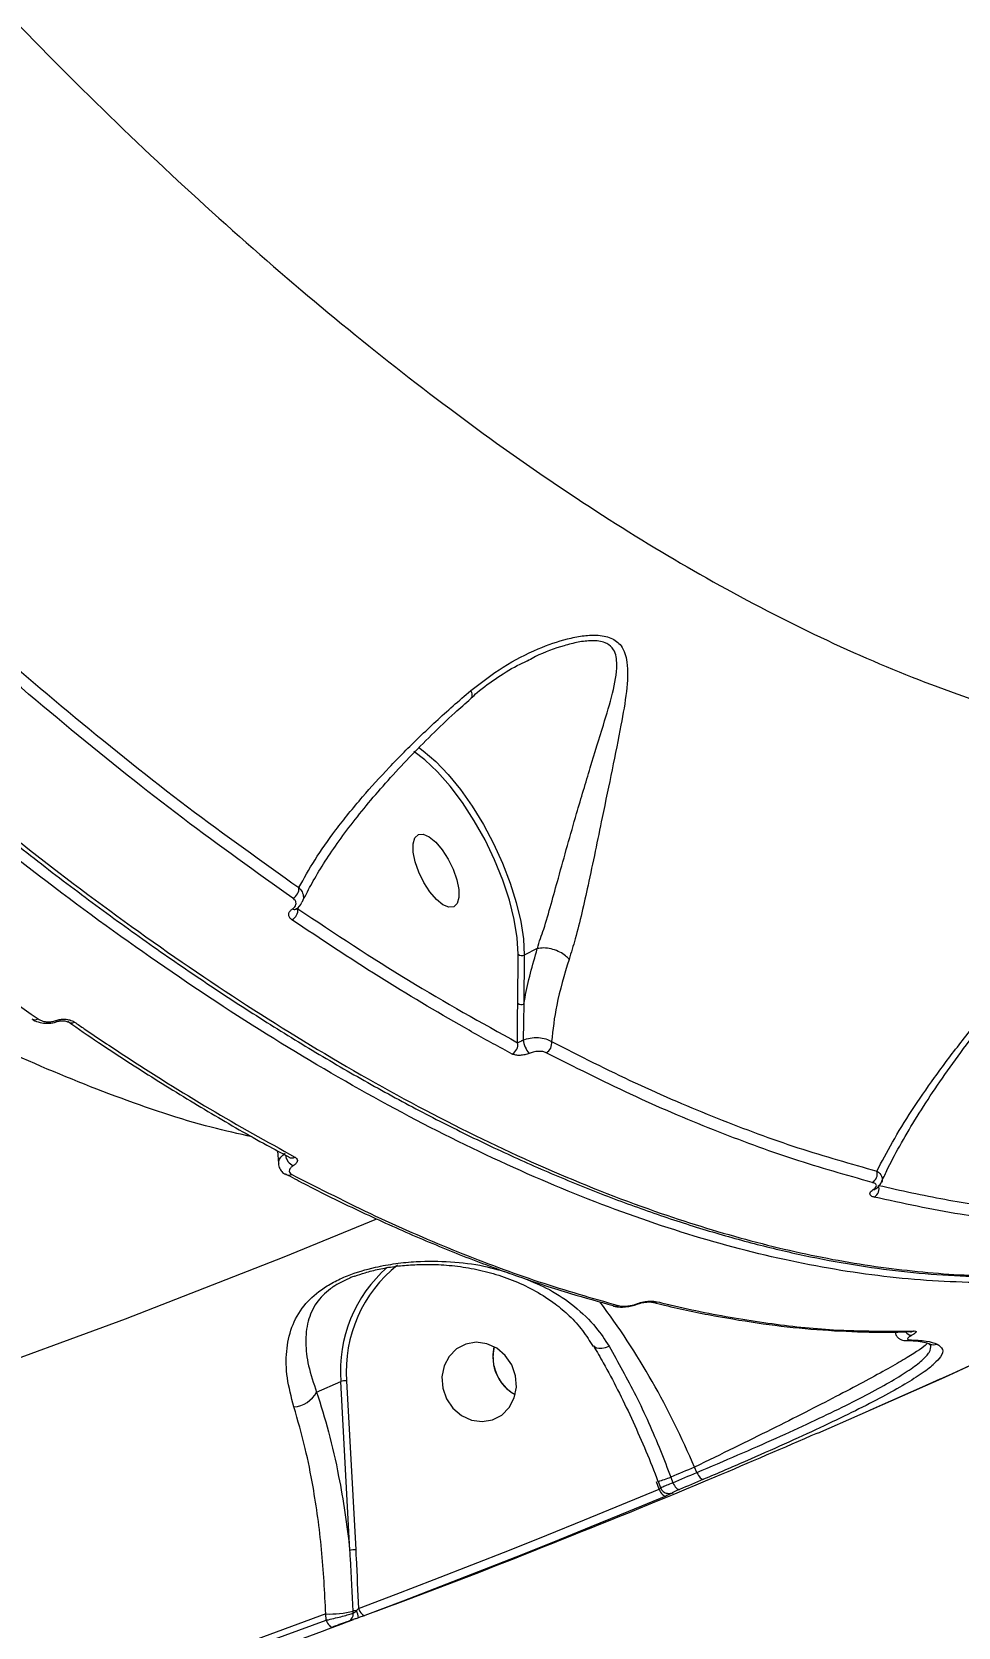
# Model space of a CAD drawing. Header units: millimetres. Extents: x -7245 to 6306, y -6696 to 5973.
# Drawn here: x 2195.8 to 2299.5, y -2868.9 to -2690.3 of the extents above; entities that cross this region are included whole.
import ezdxf

# ---------------------------------------------------------------- set-up
doc = ezdxf.new("R2010")
doc.units = ezdxf.units.MM
for name, color, linetype in [('DIKOM_ОБЪЕКТ', 7, 'Continuous'), ('DIKOM_РАЗМЕР_ЗОНА', 7, 'Continuous'), ('DIKOM_РАЗМЕР_ОБЪЕКТА', 7, 'Continuous')]:
    doc.layers.add(name, color=color, linetype=linetype)
doc.styles.add('style1', font='arial.ttf', dxfattribs={"width": 0.8})
doc.dimstyles.new('1-50', dxfattribs={"dimtxt": 300, "dimasz": 200, "dimexe": 100, "dimexo": 0, "dimgap": 100, "dimtad": 1, "dimtxsty": 'style1', "dimcen": 200, "dimclrd": 7, "dimclre": 7, "dimclrt": 7, "dimadec": 1, "dimazin": 2, "dimtfac": 1, "dimtmove": 0, "dimatfit": 2, "dimfxl": 0, "dimlwd": 25, "dimlwe": 18, "dimarcsym": 0})

# ---------------------------------------------------------------- blocks, each defined once
blk = doc.blocks.new('*D10')
at = {"layer": 'Defpoints', "color": 0, "transparency": 16777216}
for p in [(-4365.71, 2792.53), (4306.16, 475.6), (4306.16, -5965.27)]:
    blk.add_point(p, dxfattribs=at)
at = {"layer": 'DIKOM_РАЗМЕР_ОБЪЕКТА', "color": 7, "lineweight": 18, "transparency": 16777216}
for p, q in [((-4365.71, 2792.53), (-4365.71, -6065.27)), ((4306.16, 475.6), (4306.16, -6065.27))]:
    blk.add_line(p, q, dxfattribs=at)
at = {"layer": 'DIKOM_РАЗМЕР_ОБЪЕКТА', "color": 7, "lineweight": 25, "transparency": 16777216}
blk.add_line((-4165.71, -5965.27), (4106.16, -5965.27), dxfattribs=at)
at = {"layer": 'DIKOM_РАЗМЕР_ОБЪЕКТА', "color": 7, "transparency": 16777216}
for points in [[(-4165.71, -5931.93), (-4165.71, -5998.6), (-4365.71, -5965.27)], [(4106.16, -5931.93), (4106.16, -5998.6), (4306.16, -5965.27)]]:
    blk.add_solid(points, dxfattribs=at)
at = {"layer": 'DIKOM_РАЗМЕР_ОБЪЕКТА', "color": 7, "transparency": 16777216, "insert": (-85.78, -5712.1), "char_height": 300, "attachment_point": 5, "style": 'style1'}
blk.add_mtext('8650', dxfattribs=at)
blk = doc.blocks.new('*D12')
at = {"layer": 'Defpoints', "color": 0, "transparency": 16777216}
for p in [(-5865.71, 123.34), (6306.18, -91.92), (6306.18, -6596.14)]:
    blk.add_point(p, dxfattribs=at)
at = {"layer": 'DIKOM_РАЗМЕР_ЗОНА', "color": 7, "lineweight": 18, "transparency": 16777216}
for p, q in [((-5865.71, 123.34), (-5865.71, -6696.14)), ((6306.18, -91.92), (6306.18, -6696.14))]:
    blk.add_line(p, q, dxfattribs=at)
at = {"layer": 'DIKOM_РАЗМЕР_ЗОНА', "color": 7, "lineweight": 25, "transparency": 16777216}
blk.add_line((-5665.71, -6596.14), (6106.18, -6596.14), dxfattribs=at)
at = {"layer": 'DIKOM_РАЗМЕР_ЗОНА', "color": 7, "transparency": 16777216}
for points in [[(-5665.71, -6562.81), (-5665.71, -6629.48), (-5865.71, -6596.14)], [(6106.18, -6562.81), (6106.18, -6629.48), (6306.18, -6596.14)]]:
    blk.add_solid(points, dxfattribs=at)
at = {"layer": 'DIKOM_РАЗМЕР_ЗОНА', "color": 7, "transparency": 16777216, "insert": (-71.19, -6342.97), "char_height": 300, "attachment_point": 5, "style": 'style1'}
blk.add_mtext('12150', dxfattribs=at)

msp = doc.modelspace()

# ---------------------------------------------------------------- linework, layer by layer
at = {"layer": 'DIKOM_ОБЪЕКТ', "color": 7, "linetype": 'Continuous', "lineweight": 15}
for p, q in [((2251.46, -2760.678), (2251.276, -2760.778)), ((2225.711, -2788.221), (2225.591, -2788.508)), ((2225.38, -2788.529), (2225.357, -2788.542)), ((2250.213, -2799.081), (2250.254, -2793.598)), ((2252.41, -2792.96), (2250.95, -2793.687)), ((2252.41, -2792.96), (2252.414, -2792.959)), ((2250.95, -2793.687), (2250.909, -2799.172)), ((2198.709, -2801.121), (2198.716, -2801.119)), ((2199.864, -2801.177), (2199.843, -2801.162)), ((2223.314, -2815.607), (2223.424, -2817.03)), ((2224.583, -2816.314), (2224.566, -2816.305)), ((2224.235, -2818.251), (2224.188, -2818.224)), ((2263.677, -2832.75), (2263.684, -2832.747)), ((2260.926, -2832.989), (2260.889, -2832.978)), ((2258.753, -2837.456), (2258.767, -2837.477)), ((2293.613, -2836.847), (2293.675, -2836.85)), ((2227.695, -2842.622), (2230.401, -2841.432)), ((2231.421, -2860.364), (2230.401, -2841.432)), ((2231.05, -2841.355), (2232.07, -2860.286)), ((2295.565, -2842.018), (2297.522, -2841.138)), ((2267.362, -2852.146), (2267.593, -2852.764)), ((2270.289, -2851.625), (2269.999, -2851.032)), ((2266.052, -2853.493), (2265.74, -2852.659)), ((2265.944, -2852.614), (2266.21, -2853.326)), ((2265.944, -2852.614), (2265.946, -2852.616)), ((2228.767, -2868.16), (2228.73, -2867.469)), ((2231.798, -2867.378), (2231.786, -2867.151))]:
    msp.add_line(p, q, dxfattribs=at)
at = {"layer": 'DIKOM_ОБЪЕКТ', "color": 7, "linetype": 'Continuous', "lineweight": 15, "flags": 128}
for points in [[(2239.086, -2770.391), (2239.645, -2770.801), (2241.029, -2771.999), (2242.423, -2773.459), (2243.797, -2775.149), (2245.121, -2777.031), (2246.365, -2779.065), (2247.504, -2781.207), (2248.512, -2783.411), (2249.367, -2785.627), (2250.052, -2787.81), (2250.55, -2789.911), (2250.852, -2791.884), (2250.95, -2793.687)], [(2250.254, -2793.598), (2250.147, -2791.747), (2249.821, -2789.714), (2249.283, -2787.55), (2248.548, -2785.305), (2247.631, -2783.035), (2246.556, -2780.794), (2245.348, -2778.637), (2244.038, -2776.614), (2242.655, -2774.776), (2241.234, -2773.167), (2239.809, -2771.825), (2238.594, -2770.902)], [(2243.051, -2788.284), (2242.504, -2788.329), (2241.84, -2788.044), (2241.114, -2787.449), (2240.385, -2786.597), (2239.711, -2785.553), (2239.148, -2784.403), (2238.74, -2783.24), (2238.521, -2782.159), (2238.508, -2781.246), (2238.704, -2780.575), (2239.09, -2780.203), (2239.638, -2780.158), (2240.301, -2780.444), (2241.027, -2781.037), (2241.756, -2781.891), (2242.43, -2782.935), (2242.994, -2784.085), (2243.402, -2785.247), (2243.621, -2786.329), (2243.633, -2787.242), (2243.438, -2787.911), (2243.051, -2788.284)], [(1945.013, -2894.292), (1945.866, -2894.215), (1965, -2892.292), (1984.076, -2890.001), (2003.088, -2887.347), (2022.03, -2884.329), (2040.896, -2880.947), (2059.68, -2877.205), (2078.376, -2873.101), (2096.977, -2868.638), (2115.479, -2863.817), (2133.875, -2858.639), (2152.16, -2853.108), (2170.326, -2847.223), (2188.37, -2840.988), (2206.284, -2834.403), (2224.064, -2827.471), (2234.443, -2823.239)], [(2283.827, -2847.218), (2298.056, -2840.933), (2315.539, -2832.848), (2332.867, -2824.432)], [(2333.608, -2824.106), (2316.28, -2832.522), (2298.797, -2840.607), (2289.693, -2844.659)], [(2241.814, -2842.177), (2242.238, -2843.384), (2242.958, -2844.438), (2243.916, -2845.254), (2245.034, -2845.763), (2246.222, -2845.926), (2247.383, -2845.729), (2248.423, -2845.19), (2249.259, -2844.35), (2249.821, -2843.277), (2250.065, -2842.06), (2249.972, -2840.796), (2249.548, -2839.588), (2248.827, -2838.534), (2247.869, -2837.72), (2246.751, -2837.209), (2245.563, -2837.046), (2244.402, -2837.243), (2243.362, -2837.783), (2242.527, -2838.624), (2241.964, -2839.696), (2241.72, -2840.913), (2241.814, -2842.177)], [(2247.542, -2839.658), (2247.449, -2838.395), (2247.58, -2837.55)], [(2258.767, -2837.477), (2258.842, -2837.557), (2259.041, -2837.659), (2259.313, -2837.702), (2259.648, -2837.686), (2260.031, -2837.61), (2260.449, -2837.477)], [(2269.999, -2851.032), (2269.67, -2851.171), (2269.34, -2851.311), (2269.011, -2851.451), (2268.681, -2851.59), (2268.351, -2851.729), (2268.022, -2851.867), (2267.692, -2852.007), (2267.362, -2852.146)], [(2267.593, -2852.764), (2267.931, -2852.622), (2268.268, -2852.48), (2268.605, -2852.337), (2268.942, -2852.195), (2269.279, -2852.053), (2269.616, -2851.911), (2269.952, -2851.768), (2270.289, -2851.625)], [(2271.036, -2852.389), (2270.699, -2852.531), (2270.362, -2852.674), (2270.024, -2852.817), (2269.687, -2852.959), (2269.35, -2853.101), (2269.013, -2853.243), (2268.675, -2853.386), (2268.338, -2853.528)], [(2270.289, -2851.625), (2270.371, -2851.798), (2270.462, -2851.957), (2270.561, -2852.099), (2270.664, -2852.217), (2270.766, -2852.308), (2270.865, -2852.368), (2270.956, -2852.396), (2271.036, -2852.389)], [(2232.385, -2866.845), (2236.619, -2865.242), (2240.847, -2863.619), (2245.066, -2861.979), (2249.279, -2860.319), (2253.484, -2858.64), (2257.681, -2856.944), (2261.87, -2855.227), (2266.052, -2853.493)], [(2266.796, -2854.257), (2262.611, -2855.993), (2258.418, -2857.71), (2254.218, -2859.409), (2250.01, -2861.089), (2245.794, -2862.75), (2241.57, -2864.392), (2237.34, -2866.016), (2233.101, -2867.62)], [(2266.052, -2853.493), (2266.133, -2853.666), (2266.224, -2853.826), (2266.323, -2853.968), (2266.425, -2854.087), (2266.527, -2854.179), (2266.626, -2854.238), (2266.716, -2854.265), (2266.796, -2854.257)], [(2267.593, -2852.764), (2267.674, -2852.936), (2267.766, -2853.096), (2267.864, -2853.238), (2267.967, -2853.356), (2268.069, -2853.448), (2268.167, -2853.508), (2268.258, -2853.535), (2268.338, -2853.528)], [(2232.385, -2866.845), (2232.46, -2867.02), (2232.546, -2867.182), (2232.641, -2867.327), (2232.739, -2867.448), (2232.837, -2867.54), (2232.933, -2867.601), (2233.022, -2867.628), (2233.101, -2867.62)], [(2228.73, -2867.469), (2216.883, -2871.805), (2204.981, -2875.993), (2193.026, -2880.034), (2181.02, -2883.926), (2168.963, -2887.669), (2156.858, -2891.263), (2144.706, -2894.706), (2132.508, -2897.999)], [(2132.74, -2898.619), (2144.912, -2895.333), (2157.039, -2891.896), (2169.12, -2888.31), (2181.152, -2884.576), (2193.135, -2880.693), (2205.065, -2876.662), (2216.943, -2872.484), (2228.767, -2868.16)], [(2228.767, -2868.16), (2228.842, -2868.334), (2228.927, -2868.497), (2229.02, -2868.641), (2229.118, -2868.761), (2229.216, -2868.853), (2229.311, -2868.915), (2229.4, -2868.943), (2229.479, -2868.936)]]:
    msp.add_lwpolyline(points, dxfattribs=at)
at = {"layer": 'DIKOM_ОБЪЕКТ', "color": 7, "linetype": 'Continuous', "lineweight": 15}
for centre, radius, start, end in [((2224.469, -2786.223), 1.246, 297.46912, 3.9809), ((2224.366, -2788.648), 1.233, 297.31321, 6.53837), ((2225.197, -2788.164), 0.411, 239.6212, 292.9746), ((2250.668, -2793.126), 0.628, 228.66796, 296.66214), ((2250.629, -2798.609), 0.629, 228.65797, 296.51528), ((2196.168, -2800.248), 0.687, 238.28356, 300.01059), ((2198.7, -2800.893), 0.228, 212.09407, 272.37775), ((2200.225, -2800.59), 0.689, 238.36776, 300.08536), ((2249.047, -2803.726), 1.18, 298.16897, 11.2912), ((2253.781, -2802.799), 2.973, 187.50332, 219.59554), ((2252.85, -2803.578), 1.18, 298.35545, 9.52027), ((2225.729, -2815.858), 1.551, 188.08949, 245.48158), ((2224.916, -2815.67), 0.726, 242.64686, 298.47911), ((2224.561, -2817.603), 0.726, 243.2907, 298.33864), ((2289.383, -2818.183), 1.103, 299.3608, 16.0597), ((2290.053, -2819.594), 0.357, 265.29983, 300.04998), ((2289.587, -2819.825), 1.098, 299.31461, 18.62436), ((2245.811, -2840.252), 15.455, 131.16355, 184.38124), ((2246.109, -2840.276), 15.098, 128.21414, 184.09899), ((2189.447, -2884.732), 87.318, 22.70265, 36.73907), ((2263.662, -2832.649), 0.102, 232.39844, 278.44648), ((2265.483, -2831.801), 0.788, 255.32786, 296.52246), ((2261.12, -2832.23), 0.784, 255.71726, 296.50487), ((2294.37, -2835.411), 0.852, 212.57745, 268.81086), ((2294.202, -2835.071), 0.793, 270.65356, 296.29865), ((2252.23, -2838.7), 4.79, 166.10319, 241.35989), ((2293.695, -2835.995), 0.855, 268.69165, 295.179), ((2296.809, -2836.339), 0.982, 241.45739, 293.18104), ((2252.236, -2838.704), 4.79, 191.48814, 241.27597), ((2230.971, -2843.454), 2.101, 87.84861, 105.73477), ((2224.878, -2841.076), 3.214, 274.84282, 331.24525), ((2261.804, -2837.776), 15.407, 285.59479, 291.14481), ((2231.991, -2862.387), 2.102, 87.85254, 105.73085), ((2229.022, -2855.45), 12.023, 268.60595, 283.29201), ((2230.934, -2867.486), 0.871, 294.15007, 7.12868), ((2232.249, -2868.982), 1.889, 92.859, 104.19348), ((2229.02, -2868.442), 3.412, 9.37958, 23.24696)]:
    msp.add_arc(centre, radius, start, end, dxfattribs=at)
for points, knots in [([(2332.867, -2824.432), (2331.151, -2825.126), (2326.491, -2827.01), (2318.409, -2829.098), (2308.502, -2830.376), (2298.071, -2830.435), (2287.176, -2829.301), (2275.863, -2826.97), (2264.166, -2823.441), (2252.095, -2818.694), (2239.679, -2812.761), (2226.959, -2805.671), (2213.994, -2797.461), (2200.845, -2788.165), (2187.551, -2777.805), (2174.132, -2766.374), (2160.613, -2753.912), (2147.035, -2740.47), (2133.464, -2726.109), (2119.96, -2710.898), (2106.734, -2695.069), (2093.803, -2678.673), (2081.18, -2661.779), (2068.734, -2644.237), (2056.521, -2626.123), (2044.595, -2607.513), (2032.842, -2588.216), (2021.304, -2568.23), (2010.007, -2547.582), (1999.13, -2526.586), (1988.72, -2505.341), (1978.827, -2483.946), (1969.488, -2462.466), (1960.729, -2440.936), (1952.552, -2419.393), (1944.979, -2397.904), (1938.041, -2376.567), (1931.785, -2355.489), (1926.543, -2336.05), (1923.653, -2323.8), (1922.363, -2318.332)], [0, 0, 0, 0, 0.015652, 0.0424895, 0.0694113, 0.0963764, 0.1233415, 0.1502635, 0.1771007, 0.203938, 0.23086, 0.2578251, 0.2847901, 0.3117122, 0.3385491, 0.3653864, 0.3923085, 0.4192737, 0.4462389, 0.4731606, 0.4999983, 0.5258461, 0.5517704, 0.5777322, 0.6036941, 0.6296183, 0.6554664, 0.6823044, 0.7092256, 0.7361905, 0.7631562, 0.7900778, 0.8169157, 0.8437526, 0.8706753, 0.8976397, 0.9246051, 0.9515272, 0.9783651, 1, 1, 1, 1]), ([(1924.212, -2318.443), (1925.143, -2322.397), (1927.652, -2333.05), (1932.31, -2350.71), (1938.336, -2371.431), (1945.085, -2392.59), (1952.553, -2414.123), (1960.734, -2435.965), (1969.448, -2457.634), (1978.651, -2479.06), (1988.291, -2500.18), (1998.527, -2521.337), (2009.346, -2542.459), (2020.726, -2563.468), (2032.415, -2583.904), (2044.366, -2603.708), (2056.528, -2622.84), (2069.097, -2641.612), (2082.048, -2659.94), (2095.343, -2677.749), (2108.69, -2694.646), (2122.041, -2710.598), (2135.353, -2725.584), (2148.839, -2739.853), (2162.461, -2753.322), (2176.172, -2765.923), (2189.673, -2777.378), (2202.92, -2787.675), (2215.879, -2796.828), (2228.762, -2804.986), (2241.519, -2812.076), (2254.102, -2818.049), (2265.719, -2822.569), (2276.393, -2825.825), (2286.171, -2828.021), (2295.651, -2829.299), (2303.793, -2829.751), (2308.617, -2829.389), (2310.516, -2829.247)], [0, 0, 0, 0, 0.0168188, 0.0453111, 0.0738248, 0.1023162, 0.1316356, 0.1609794, 0.1902991, 0.2187906, 0.2473048, 0.2757964, 0.3051159, 0.334459, 0.363779, 0.3922707, 0.420784, 0.4492762, 0.4785955, 0.5079389, 0.5372584, 0.5657506, 0.594264, 0.6227561, 0.6520756, 0.6814192, 0.7107386, 0.7392301, 0.7677441, 0.7962359, 0.8255552, 0.8548987, 0.8842183, 0.9090161, 0.933843, 0.95867, 0.9837322, 1, 1, 1, 1]), ([(1923.794, -2318.982), (1924.11, -2320.369), (1925.183, -2325.088), (1927.193, -2333.237), (1929.813, -2343.4), (1932.599, -2353.615), (1935.535, -2363.853), (1938.622, -2374.118), (1941.861, -2384.414), (1945.253, -2394.744), (1948.799, -2405.11), (1952.499, -2415.517), (1956.354, -2425.966), (1960.367, -2436.461), (1964.538, -2447.005), (1968.864, -2457.59), (1973.331, -2468.179), (1977.92, -2478.729), (1982.619, -2489.211), (1987.427, -2499.621), (1992.345, -2509.963), (1997.373, -2520.241), (2002.514, -2530.459), (2007.768, -2540.619), (2013.139, -2550.724), (2018.625, -2560.777), (2024.231, -2570.781), (2029.955, -2580.734), (2035.782, -2590.61), (2041.688, -2600.367), (2047.653, -2609.972), (2053.67, -2619.412), (2059.741, -2628.694), (2065.869, -2637.822), (2072.056, -2646.797), (2078.302, -2655.625), (2084.611, -2664.307), (2090.983, -2672.844), (2097.422, -2681.24), (2103.928, -2689.496), (2110.489, -2697.596), (2117.079, -2705.507), (2123.673, -2713.199), (2130.258, -2720.657), (2136.836, -2727.884), (2143.412, -2734.881), (2149.984, -2741.656), (2156.557, -2748.208), (2163.131, -2754.538), (2169.709, -2760.649), (2176.293, -2766.543), (2182.885, -2772.22), (2189.477, -2777.674), (2196.047, -2782.886), (2202.567, -2787.834), (2209.023, -2792.504), (2215.411, -2796.897), (2221.736, -2801.014), (2227.998, -2804.859), (2234.202, -2808.432), (2240.347, -2811.734), (2246.435, -2814.766), (2252.469, -2817.529), (2258.45, -2820.021), (2264.375, -2822.244), (2270.228, -2824.189), (2275.985, -2825.848), (2281.627, -2827.211), (2287.148, -2828.284), (2292.551, -2829.06), (2297.838, -2829.551), (2303.004, -2829.734), (2307.144, -2829.699), (2309.517, -2829.494), (2310.249, -2829.431)], [0, 0, 0, 0, 0.0059367, 0.0201885, 0.0344434, 0.0486268, 0.0627438, 0.0768127, 0.0908473, 0.1048651, 0.118882, 0.13291, 0.1469634, 0.1610581, 0.1752099, 0.1894364, 0.2036936, 0.2178969, 0.2320309, 0.2461105, 0.260151, 0.2741707, 0.2881841, 0.3022071, 0.3162493, 0.3303291, 0.3444616, 0.3586639, 0.372922, 0.3871557, 0.4013101, 0.4154043, 0.4294568, 0.4434829, 0.4574978, 0.4715183, 0.4855556, 0.4996252, 0.5137422, 0.5279244, 0.5421776, 0.5564291, 0.570608, 0.5847236, 0.5987923, 0.6128289, 0.6268518, 0.6408751, 0.6549113, 0.6689756, 0.6830835, 0.6972513, 0.7114943, 0.7257557, 0.7399668, 0.7541096, 0.7682012, 0.7822568, 0.7962926, 0.8103247, 0.8243663, 0.8384303, 0.8525327, 0.8666882, 0.8809132, 0.8951832, 0.9094225, 0.923583, 0.937682, 0.951734, 0.965754, 0.9797562, 0.9937556, 1, 1, 1, 1]), ([(2005.64, -2356.758), (2007.394, -2362.438), (2010.903, -2373.805), (2016.748, -2391.005), (2022.997, -2408.261), (2029.769, -2425.774), (2037.062, -2443.506), (2044.881, -2461.418), (2053.1, -2479.221), (2061.983, -2497.452), (2071.572, -2516.057), (2081.882, -2534.967), (2092.577, -2553.543), (2103.606, -2571.698), (2114.916, -2589.348), (2126.463, -2606.413), (2138.228, -2622.854), (2150.187, -2638.659), (2162.314, -2653.801), (2174.55, -2668.213), (2186.84, -2681.824), (2199.132, -2694.575), (2211.409, -2706.428), (2223.648, -2717.385), (2235.82, -2727.428), (2247.87, -2736.512), (2259.74, -2744.592), (2271.608, -2751.766), (2283.429, -2757.936), (2295.156, -2763.038), (2306.552, -2766.952), (2317.557, -2769.62), (2328.182, -2771.149), (2334.864, -2771.123), (2338.203, -2771.11)], [0, 0, 0, 0, 0.0277671, 0.0555669, 0.0833665, 0.111133, 0.1400381, 0.1689798, 0.1979226, 0.2268282, 0.2586371, 0.2905486, 0.3225105, 0.3544713, 0.386382, 0.4181914, 0.449896, 0.4817004, 0.5135558, 0.545411, 0.5772149, 0.6089192, 0.6405475, 0.6722757, 0.7040553, 0.7358346, 0.7675624, 0.7991909, 0.8325942, 0.8660266, 0.8994297, 0.9329432, 0.9664866, 1, 1, 1, 1]), ([(2220.489, -2814.036), (2218.966, -2813.702), (2213.984, -2812.608), (2205.165, -2809.614), (2194.097, -2805.104), (2182.733, -2799.476), (2171.114, -2792.797), (2159.256, -2785.076), (2147.199, -2776.354), (2135.001, -2766.674), (2122.717, -2756.075), (2110.381, -2744.585), (2098.015, -2732.201), (2085.636, -2718.964), (2073.287, -2704.924), (2061.025, -2690.148), (2048.905, -2674.706), (2036.962, -2658.629), (2025.216, -2641.932), (2013.685, -2624.655), (2002.407, -2606.864), (1991.432, -2588.646), (1980.813, -2570.083), (1970.574, -2551.214), (1960.744, -2532.067), (1951.328, -2512.676), (1942.36, -2493.122), (1933.879, -2473.493), (1925.921, -2453.882), (1919.078, -2435.801), (1913.194, -2419.265), (1909.908, -2409.287), (1908.264, -2404.297)], [0, 0, 0, 0, 0.0151995, 0.0496988, 0.0841436, 0.1184798, 0.1528168, 0.1872625, 0.2217631, 0.2562634, 0.2907096, 0.3250469, 0.359409, 0.3938783, 0.4284031, 0.462928, 0.497397, 0.5317596, 0.5661767, 0.6007021, 0.635282, 0.6698622, 0.704388, 0.7388052, 0.7733086, 0.8079185, 0.8425839, 0.8772491, 0.9118597, 0.9463623, 0.9731807, 1, 1, 1, 1]), ([(2175.465, -2744.555), (2179.678, -2748.515), (2188.103, -2756.436), (2200.712, -2767.237), (2213.281, -2777.285), (2221.568, -2783.186), (2225.712, -2786.136)], [0, 0, 0, 0, 0.2485912, 0.4971877, 0.7485909, 1, 1, 1, 1]), ([(2225.043, -2787.328), (2220.937, -2784.406), (2212.724, -2778.56), (2200.176, -2768.541), (2187.491, -2757.692), (2178.951, -2749.665), (2174.681, -2745.651)], [0, 0, 0, 0, 0.2485928, 0.4971913, 0.7485951, 1, 1, 1, 1]), ([(2244.957, -2764.063), (2246.145, -2763.147), (2248.52, -2761.313), (2252.232, -2759.432), (2255.255, -2758.364), (2257.452, -2757.92), (2259.151, -2757.807), (2260.748, -2758.095), (2262.018, -2759.096), (2262.617, -2761.123), (2262.473, -2764.132), (2261.745, -2768.161), (2260.812, -2772.861), (2259.801, -2777.668), (2258.901, -2782.057), (2258.142, -2785.664), (2257.401, -2788.969), (2256.701, -2791.796), (2256.197, -2793.414), (2255.963, -2794.166)], [0, 0, 0, 0, 0.0760741, 0.1521367, 0.2132075, 0.2444999, 0.2757124, 0.3130138, 0.3506315, 0.4012607, 0.4758024, 0.5507645, 0.6417637, 0.7326383, 0.7938277, 0.8549358, 0.9055436, 0.9561031, 1, 1, 1, 1]), ([(2146.121, -2758.991), (2150.345, -2762.974), (2158.793, -2770.941), (2171.437, -2781.809), (2184.043, -2791.925), (2192.355, -2797.87), (2196.512, -2800.843)], [0, 0, 0, 0, 0.2485951, 0.4971918, 0.748595, 1, 1, 1, 1]), ([(2252.414, -2792.959), (2252.414, -2792.959), (2252.618, -2792.141), (2253.198, -2790.738), (2253.951, -2787.98), (2254.836, -2784.85), (2255.785, -2781.415), (2256.973, -2777.232), (2258.362, -2772.651), (2259.729, -2768.176), (2260.905, -2764.337), (2261.373, -2761.815), (2261.273, -2760.26), (2260.976, -2759.406), (2260.469, -2758.927), (2259.663, -2758.56), (2258.603, -2758.427), (2256.996, -2758.619), (2254.87, -2759.174), (2252.977, -2759.833), (2251.708, -2760.54), (2251.46, -2760.678)], [0, 0, 0, 0, 0.0000195, 0.0500901, 0.1090701, 0.1681174, 0.2408076, 0.3136039, 0.4223352, 0.5311984, 0.6187436, 0.7057229, 0.7336962, 0.7615648, 0.7950013, 0.8015248, 0.8414607, 0.8764709, 0.9116169, 0.9827339, 1, 1, 1, 1]), ([(2244.968, -2764.934), (2245.202, -2764.715), (2246.142, -2763.836), (2247.995, -2762.547), (2249.933, -2761.334), (2251.125, -2760.802), (2251.446, -2760.659)], [0, 0, 0, 0, 0.1216379, 0.487672, 0.8622874, 1, 1, 1, 1]), ([(2225.712, -2786.136), (2226.274, -2785.115), (2227.399, -2783.072), (2229.806, -2779.656), (2232.609, -2776.178), (2235.781, -2772.673), (2239.169, -2769.261), (2242.28, -2766.371), (2244.293, -2764.636), (2244.957, -2764.063)], [0, 0, 0, 0, 0.1619232, 0.3238357, 0.4936365, 0.6385856, 0.783907, 0.9287402, 1, 1, 1, 1]), ([(2226.092, -2787.742), (2226.392, -2787.133), (2227.016, -2785.861), (2228.265, -2783.758), (2229.767, -2781.493), (2231.51, -2779.118), (2233.478, -2776.659), (2235.656, -2774.139), (2238.012, -2771.595), (2240.522, -2769.064), (2242.833, -2766.854), (2244.369, -2765.495), (2244.969, -2764.965)], [0, 0, 0, 0, 0.0971401, 0.2026463, 0.3087047, 0.4151174, 0.5216075, 0.6279303, 0.7333655, 0.8361764, 0.9360632, 1, 1, 1, 1]), ([(2244.957, -2764.063), (2244.969, -2764.097), (2245.054, -2764.325), (2245.119, -2764.651), (2245.032, -2764.96), (2244.965, -2764.96), (2244.965, -2764.96)], [0, 0, 0, 0, 0.079107, 0.5471389, 0.999735, 1, 1, 1, 1]), ([(2290.443, -2817.877), (2290.999, -2816.812), (2292.138, -2814.629), (2294.311, -2811.121), (2296.858, -2807.397), (2299.777, -2803.507), (2302.994, -2799.558), (2306.467, -2795.593), (2310.245, -2791.584), (2314.399, -2787.446), (2317.58, -2784.607), (2319.169, -2783.188)], [0, 0, 0, 0, 0.1079627, 0.2212667, 0.3345716, 0.4497834, 0.5649846, 0.6720724, 0.7791243, 0.8896186, 1, 1, 1, 1]), ([(2290.934, -2819.152), (2291.135, -2818.708), (2291.726, -2817.402), (2292.978, -2815.068), (2294.68, -2812.157), (2296.663, -2809.068), (2298.899, -2805.839), (2301.361, -2802.535), (2304, -2799.226), (2306.763, -2795.974), (2309.554, -2792.884), (2312.269, -2790.026), (2314.863, -2787.437), (2317.088, -2785.314), (2318.509, -2784.049), (2319.037, -2783.579)], [0, 0, 0, 0, 0.0452112, 0.1331405, 0.223002, 0.3148045, 0.4084846, 0.5026799, 0.5931715, 0.6803787, 0.7641914, 0.8371677, 0.9031113, 0.963987, 1, 1, 1, 1]), ([(2225.712, -2786.136), (2225.811, -2786.247), (2226.059, -2786.524), (2226.225, -2787.01), (2226.23, -2787.45), (2226.103, -2787.67), (2226.069, -2787.731)], [0, 0, 0, 0, 0.232738, 0.5804817, 0.8846622, 1, 1, 1, 1]), ([(2224.989, -2788.519), (2225.085, -2788.443), (2225.278, -2788.291), (2225.405, -2788.027), (2225.404, -2787.75), (2225.272, -2787.51), (2225.109, -2787.381), (2225.043, -2787.328)], [0, 0, 0, 0, 0.1920827, 0.3835752, 0.5902495, 0.8339483, 1, 1, 1, 1]), ([(2225.378, -2788.529), (2225.384, -2788.526), (2225.611, -2788.401), (2225.885, -2788.151), (2226.013, -2787.84), (2226.051, -2787.749)], [0, 0, 0, 0, 0.0180155, 0.710738, 1, 1, 1, 1]), ([(2224.932, -2789.744), (2224.864, -2789.691), (2224.695, -2789.558), (2224.561, -2789.309), (2224.563, -2789.024), (2224.693, -2788.751), (2224.89, -2788.596), (2224.989, -2788.519)], [0, 0, 0, 0, 0.165672, 0.4121789, 0.6201492, 0.8096728, 1, 1, 1, 1]), ([(2249.604, -2804.766), (2249.247, -2804.575), (2247.466, -2803.619), (2242.515, -2800.869), (2234.679, -2796.225), (2228.183, -2791.906), (2224.932, -2789.744)], [0, 0, 0, 0, 0.044144, 0.2207227, 0.6100234, 1, 1, 1, 1]), ([(2225.347, -2788.553), (2225.345, -2788.555), (2225.34, -2788.56), (2225.373, -2788.531), (2225.434, -2788.497), (2225.475, -2788.478), (2225.485, -2788.474)], [0, 0, 0, 0, 0.184348, 0.5791851, 0.8976689, 1, 1, 1, 1]), ([(2225.396, -2788.52), (2225.398, -2788.523), (2225.411, -2788.534), (2225.482, -2788.527), (2225.559, -2788.514), (2225.591, -2788.508)], [0, 0, 0, 0, 0.1153144, 0.6362659, 1, 1, 1, 1]), ([(2225.591, -2788.508), (2229.742, -2791.261), (2238.057, -2796.776), (2246.151, -2801.253), (2250.204, -2803.495)], [0, 0, 0, 0, 0.499276, 1, 1, 1, 1]), ([(2250.909, -2799.172), (2250.95, -2798.927), (2251.286, -2796.911), (2251.884, -2794.807), (2252.41, -2792.96)], [0, 0, 0, 0, 0.1214926, 1, 1, 1, 1]), ([(2255.963, -2794.166), (2255.941, -2794.139), (2255.801, -2793.966), (2255.435, -2793.635), (2254.759, -2793.246), (2253.95, -2792.976), (2253.119, -2792.856), (2252.649, -2792.925), (2252.414, -2792.959)], [0, 0, 0, 0, 0.0319617, 0.2048473, 0.4036335, 0.6024181, 0.8012014, 1, 1, 1, 1]), ([(2255.963, -2794.166), (2255.438, -2795.894), (2254.471, -2799.079), (2254.157, -2802.032), (2254.013, -2803.383)], [0, 0, 0, 0, 0.5425475, 1, 1, 1, 1]), ([(2250.204, -2803.495), (2250.204, -2802.28), (2250.204, -2800.806), (2250.212, -2799.339), (2250.213, -2799.081)], [0, 0, 0, 0, 0.8242694, 1, 1, 1, 1]), ([(2250.909, -2799.172), (2250.901, -2799.432), (2250.859, -2800.772), (2250.844, -2802.109), (2250.833, -2803.187)], [0, 0, 0, 0, 0.1940445, 1, 1, 1, 1]), ([(2195.815, -2800.821), (2195.864, -2800.859), (2196.117, -2801.057), (2196.692, -2801.255), (2197.509, -2801.352), (2198.221, -2801.298), (2198.583, -2801.147), (2198.7, -2801.098)], [0, 0, 0, 0, 0.0684312, 0.3543529, 0.6239845, 0.8779175, 1, 1, 1, 1]), ([(2196.512, -2800.843), (2196.675, -2800.932), (2196.962, -2801.088), (2197.519, -2801.17), (2198.04, -2801.153), (2198.35, -2801.061), (2198.506, -2801.015)], [0, 0, 0, 0, 0.3291542, 0.5797273, 0.7886026, 1, 1, 1, 1]), ([(2198.506, -2801.015), (2198.671, -2800.967), (2198.996, -2800.872), (2199.546, -2800.855), (2200.082, -2800.94), (2200.41, -2801.082), (2200.554, -2801.176), (2200.57, -2801.186)], [0, 0, 0, 0, 0.2147526, 0.4259281, 0.6817422, 0.9642229, 1, 1, 1, 1]), ([(2198.717, -2801.119), (2198.719, -2801.119), (2198.76, -2801.101), (2198.874, -2801.07), (2199.055, -2801.039), (2199.279, -2801.029), (2199.526, -2801.051), (2199.761, -2801.115), (2199.828, -2801.155), (2199.864, -2801.177)], [0, 0, 0, 0, 0.0058935, 0.1049706, 0.2092992, 0.3476359, 0.5254298, 0.7482072, 1, 1, 1, 1]), ([(2199.858, -2801.142), (2200.994, -2801.924), (2204.267, -2804.179), (2209.623, -2807.618), (2215.911, -2811.45), (2220.897, -2814.335), (2223.763, -2815.85), (2224.581, -2816.283)], [0, 0, 0, 0, 0.135426, 0.3904911, 0.6449362, 0.8986509, 1, 1, 1, 1]), ([(2200.57, -2801.186), (2200.94, -2801.438), (2202.786, -2802.698), (2207.869, -2806.077), (2215.774, -2811.044), (2222.098, -2814.552), (2225.262, -2816.308)], [0, 0, 0, 0, 0.0441405, 0.2207274, 0.6100147, 1, 1, 1, 1]), ([(2250.204, -2803.495), (2250.243, -2803.478), (2250.32, -2803.444), (2250.483, -2803.364), (2250.65, -2803.281), (2250.77, -2803.219), (2250.822, -2803.193), (2250.833, -2803.187)], [0, 0, 0, 0, 0.2945253, 0.5741357, 0.8145408, 0.9602909, 1, 1, 1, 1]), ([(2250.833, -2803.187), (2251.088, -2803.109), (2251.636, -2802.941), (2252.543, -2802.899), (2253.411, -2803.035), (2253.813, -2803.267), (2254.013, -2803.383)], [0, 0, 0, 0, 0.2241444, 0.480764, 0.7415793, 1, 1, 1, 1]), ([(2254.013, -2803.383), (2257.145, -2804.967), (2263.408, -2808.137), (2272.602, -2812.052), (2281.65, -2815.4), (2287.512, -2817.052), (2290.443, -2817.877)], [0, 0, 0, 0, 0.2491006, 0.498196, 0.7490975, 1, 1, 1, 1]), ([(2251.49, -2804.694), (2251.336, -2804.747), (2251.008, -2804.862), (2250.471, -2804.93), (2249.96, -2804.908), (2249.723, -2804.814), (2249.604, -2804.766)], [0, 0, 0, 0, 0.2214135, 0.4744325, 0.7373234, 1, 1, 1, 1]), ([(2253.41, -2804.616), (2253.289, -2804.569), (2253.046, -2804.475), (2252.525, -2804.454), (2251.977, -2804.524), (2251.644, -2804.64), (2251.49, -2804.694)], [0, 0, 0, 0, 0.2632861, 0.5266094, 0.7813021, 1, 1, 1, 1]), ([(2289.924, -2819.144), (2287.007, -2818.323), (2281.175, -2816.68), (2272.13, -2813.341), (2262.895, -2809.413), (2256.571, -2806.215), (2253.41, -2804.616)], [0, 0, 0, 0, 0.2490978, 0.4981944, 0.7490987, 1, 1, 1, 1]), ([(2223.46, -2817.028), (2223.452, -2816.944), (2223.429, -2816.708), (2223.663, -2816.296), (2224.011, -2816.021), (2224.186, -2815.882)], [0, 0, 0, 0, 0.2140372, 0.6035587, 1, 1, 1, 1]), ([(2225.262, -2816.308), (2225.29, -2816.324), (2225.411, -2816.395), (2225.54, -2816.552), (2225.545, -2816.791), (2225.402, -2817.04), (2225.191, -2817.193), (2225.085, -2817.269)], [0, 0, 0, 0, 0.0733489, 0.3225322, 0.5550655, 0.7773726, 1, 1, 1, 1]), ([(2223.449, -2817.018), (2223.443, -2817.07), (2223.417, -2817.318), (2223.615, -2817.723), (2223.918, -2818.076), (2224.157, -2818.191), (2224.246, -2818.234)], [0, 0, 0, 0, 0.0996175, 0.4749148, 0.8043826, 1, 1, 1, 1]), ([(2224.22, -2818.179), (2224.903, -2818.545), (2227.651, -2820.02), (2232.397, -2822.323), (2238.453, -2825.082), (2244.433, -2827.545), (2250.332, -2829.724), (2255.831, -2831.538), (2259.318, -2832.491), (2260.903, -2832.924)], [0, 0, 0, 0, 0.0536286, 0.2157226, 0.3779368, 0.5402321, 0.7025683, 0.8648832, 1, 1, 1, 1]), ([(2225.085, -2817.269), (2224.978, -2817.346), (2224.764, -2817.499), (2224.619, -2817.753), (2224.623, -2817.994), (2224.753, -2818.154), (2224.877, -2818.225), (2224.905, -2818.242)], [0, 0, 0, 0, 0.2210408, 0.4418705, 0.6744804, 0.9251114, 1, 1, 1, 1]), ([(2224.905, -2818.242), (2228.048, -2819.843), (2234.333, -2823.045), (2243.56, -2827.011), (2252.642, -2830.406), (2258.527, -2832.09), (2261.47, -2832.931)], [0, 0, 0, 0, 0.2490983, 0.498196, 0.7490978, 1, 1, 1, 1]), ([(2290.443, -2817.877), (2290.499, -2817.917), (2290.796, -2818.127), (2291.047, -2818.539), (2291.068, -2818.965), (2290.947, -2819.144), (2290.94, -2819.154)], [0, 0, 0, 0, 0.1191839, 0.6285637, 0.9782195, 1, 1, 1, 1]), ([(2290.125, -2820.782), (2290.082, -2820.771), (2289.868, -2820.713), (2289.652, -2820.568), (2289.637, -2820.334), (2289.766, -2820.133), (2289.937, -2820.011), (2290.023, -2819.95)], [0, 0, 0, 0, 0.0951121, 0.4720065, 0.7157884, 0.8572152, 1, 1, 1, 1]), ([(2290.023, -2819.95), (2290.107, -2819.89), (2290.274, -2819.772), (2290.397, -2819.577), (2290.378, -2819.354), (2290.167, -2819.214), (2289.963, -2819.155), (2289.924, -2819.144)], [0, 0, 0, 0, 0.145599, 0.2899545, 0.5321206, 0.9097993, 1, 1, 1, 1]), ([(2290.19, -2819.932), (2290.19, -2819.932), (2290.188, -2819.934), (2290.219, -2819.913), (2290.237, -2819.9)], [0, 0, 0, 0, 0.4164239, 1, 1, 1, 1]), ([(2290.225, -2819.894), (2290.382, -2819.794), (2290.69, -2819.598), (2290.855, -2819.295), (2290.935, -2819.147)], [0, 0, 0, 0, 0.5095768, 1, 1, 1, 1]), ([(2290.628, -2819.474), (2293.113, -2820.031), (2298.085, -2821.146), (2305.32, -2822.152), (2312.399, -2822.713), (2316.949, -2822.636), (2319.224, -2822.597)], [0, 0, 0, 0, 0.2493156, 0.4986265, 0.7493115, 1, 1, 1, 1]), ([(2318.79, -2823.913), (2318.499, -2823.924), (2317.048, -2823.975), (2313.229, -2824.011), (2307.214, -2823.708), (2299.158, -2822.761), (2293.357, -2821.49), (2290.125, -2820.782)], [0, 0, 0, 0, 0.032166, 0.1608328, 0.4183958, 0.675956, 1, 1, 1, 1]), ([(2225.149, -2844.279), (2224.859, -2843.176), (2224.278, -2840.968), (2224.251, -2838.003), (2224.801, -2835.325), (2226.063, -2833.045), (2227.766, -2831.407), (2229.531, -2830.316), (2231.495, -2829.401), (2233.921, -2828.67), (2236.553, -2828.203), (2239.379, -2827.93), (2242.711, -2827.962), (2246.228, -2828.375), (2248.356, -2829.018), (2249.303, -2829.304)], [0, 0, 0, 0, 0.1015155, 0.2031484, 0.3057472, 0.4081223, 0.4932723, 0.5370781, 0.5808233, 0.6558783, 0.7063958, 0.7570124, 0.843657, 0.9304373, 1, 1, 1, 1]), ([(2231.977, -2829.641), (2232.354, -2829.507), (2233.21, -2829.201), (2234.711, -2828.83), (2236.426, -2828.525), (2238.25, -2828.359), (2240.312, -2828.296), (2242.597, -2828.401), (2245.059, -2828.738), (2247.515, -2829.318), (2249.93, -2830.164), (2252.245, -2831.285), (2254.298, -2832.589), (2256.047, -2834.073), (2257.507, -2835.678), (2258.286, -2836.915), (2258.668, -2837.523)], [0, 0, 0, 0, 0.0403049, 0.0915995, 0.1459576, 0.2026794, 0.263207, 0.341589, 0.4229274, 0.5077206, 0.5955324, 0.6852829, 0.7749896, 0.847926, 0.9252756, 1, 1, 1, 1]), ([(2231.327, -2829.907), (2230.69, -2830.203), (2229.911, -2830.565), (2228.668, -2831.467), (2227.484, -2832.713), (2226.632, -2834.685), (2226.394, -2837.026), (2226.681, -2839.644), (2227.354, -2841.621), (2227.695, -2842.622)], [0, 0, 0, 0, 0.0993878, 0.1213781, 0.2666931, 0.4461183, 0.6315373, 0.813452, 1, 1, 1, 1]), ([(2231.974, -2829.626), (2231.888, -2829.649), (2231.629, -2829.719), (2231.448, -2829.832), (2231.327, -2829.907)], [0, 0, 0, 0, 0.3308053, 1, 1, 1, 1]), ([(2250.977, -2829.896), (2251.921, -2830.283), (2253.92, -2831.104), (2256.614, -2832.971), (2258.888, -2835.11), (2259.978, -2836.763), (2260.449, -2837.477)], [0, 0, 0, 0, 0.2448881, 0.5185998, 0.792017, 1, 1, 1, 1]), ([(2260.929, -2832.979), (2260.995, -2832.999), (2261.298, -2833.089), (2261.85, -2833.114), (2262.592, -2833.052), (2263.214, -2832.926), (2263.548, -2832.79), (2263.673, -2832.739)], [0, 0, 0, 0, 0.0933547, 0.4214447, 0.669053, 0.8756656, 1, 1, 1, 1]), ([(2261.47, -2832.931), (2261.701, -2832.971), (2262.045, -2833.031), (2262.682, -2832.976), (2263.129, -2832.889), (2263.434, -2832.795), (2263.572, -2832.741), (2263.6, -2832.73)], [0, 0, 0, 0, 0.4455834, 0.6623513, 0.8364892, 0.9657422, 1, 1, 1, 1]), ([(2263.6, -2832.73), (2263.631, -2832.718), (2263.774, -2832.661), (2264.093, -2832.565), (2264.565, -2832.472), (2265.234, -2832.412), (2265.595, -2832.468), (2265.835, -2832.506)], [0, 0, 0, 0, 0.0349651, 0.1620992, 0.3363208, 0.5591919, 1, 1, 1, 1]), ([(2263.684, -2832.748), (2263.69, -2832.745), (2263.742, -2832.723), (2263.873, -2832.68), (2264.085, -2832.62), (2264.372, -2832.564), (2264.733, -2832.524), (2265.101, -2832.527), (2265.224, -2832.554), (2265.284, -2832.567)], [0, 0, 0, 0, 0.0098433, 0.0766269, 0.1617509, 0.2838788, 0.4673774, 0.7391821, 1, 1, 1, 1]), ([(2265.419, -2832.569), (2265.834, -2832.678), (2268.144, -2833.285), (2272.252, -2834.107), (2277.725, -2835.013), (2283.072, -2835.613), (2288.293, -2835.895), (2292.005, -2835.968), (2293.942, -2835.854), (2294.214, -2835.838)], [0, 0, 0, 0, 0.0409601, 0.2277184, 0.4139897, 0.5995414, 0.7845245, 0.9697941, 1, 1, 1, 1]), ([(2265.835, -2832.506), (2266.159, -2832.585), (2267.778, -2832.98), (2271.955, -2833.907), (2278.26, -2834.981), (2286.276, -2835.826), (2291.592, -2835.798), (2294.553, -2835.782)], [0, 0, 0, 0, 0.0321654, 0.1608351, 0.418396, 0.6759583, 1, 1, 1, 1]), ([(2292.494, -2835.832), (2292.511, -2835.951), (2292.546, -2836.204), (2292.77, -2836.512), (2293.05, -2836.716), (2293.339, -2836.818), (2293.541, -2836.852), (2293.651, -2836.845), (2293.676, -2836.844)], [0, 0, 0, 0, 0.1857752, 0.3948582, 0.5723651, 0.744796, 0.9423797, 1, 1, 1, 1]), ([(2294.352, -2836.262), (2294.248, -2836.321), (2294.042, -2836.439), (2293.863, -2836.597), (2293.811, -2836.734), (2293.97, -2836.756), (2294.059, -2836.769)], [0, 0, 0, 0, 0.1848906, 0.3686017, 0.6501198, 1, 1, 1, 1]), ([(2294.215, -2835.865), (2294.223, -2835.864), (2294.236, -2835.862), (2294.229, -2835.863), (2294.226, -2835.863)], [0, 0, 0, 0, 0.6065279, 1, 1, 1, 1]), ([(2294.553, -2835.782), (2294.576, -2835.781), (2294.715, -2835.778), (2294.853, -2835.818), (2294.82, -2835.942), (2294.651, -2836.092), (2294.452, -2836.205), (2294.352, -2836.262)], [0, 0, 0, 0, 0.0639317, 0.3885978, 0.6455851, 0.8222662, 1, 1, 1, 1]), ([(2258.727, -2837.504), (2259.088, -2838.115), (2260.009, -2839.671), (2261.422, -2842.358), (2262.965, -2845.519), (2264.41, -2848.81), (2265.395, -2851.193), (2265.859, -2852.482), (2265.911, -2852.628)], [0, 0, 0, 0, 0.1341763, 0.3421516, 0.5517994, 0.7623643, 0.9730235, 1, 1, 1, 1]), ([(2260.449, -2837.477), (2261.465, -2839.292), (2263.527, -2842.973), (2265.787, -2848.025), (2266.982, -2851.151), (2267.362, -2852.146)], [0, 0, 0, 0, 0.398447, 0.8084834, 1, 1, 1, 1]), ([(2296.065, -2837.148), (2296.015, -2837.222), (2295.879, -2837.419), (2294.963, -2838.054), (2293.487, -2838.973), (2291.458, -2840.137), (2288.925, -2841.519), (2285.922, -2843.102), (2282.493, -2844.864), (2278.659, -2846.79), (2274.506, -2848.845), (2271.5, -2850.304), (2269.999, -2851.032)], [0, 0, 0, 0, 0.0611762, 0.1651551, 0.2694555, 0.3734371, 0.4777728, 0.5824339, 0.6867666, 0.791068, 0.8956984, 1, 1, 1, 1]), ([(2270.289, -2851.625), (2271.836, -2850.966), (2274.933, -2849.647), (2279.201, -2847.761), (2283.126, -2845.966), (2286.619, -2844.293), (2289.653, -2842.751), (2292.183, -2841.355), (2294.159, -2840.12), (2295.56, -2839.051), (2296.466, -2838.093), (2296.488, -2837.612), (2296.5, -2837.355)], [0, 0, 0, 0, 0.0986478, 0.1976077, 0.2962556, 0.3949194, 0.4939, 0.592558, 0.6908562, 0.7894691, 0.887764, 1, 1, 1, 1]), ([(2293.613, -2836.853), (2293.703, -2836.852), (2294.286, -2836.848), (2295.084, -2836.922), (2295.88, -2837.047), (2296.274, -2837.185), (2296.326, -2837.216), (2296.33, -2837.219)], [0, 0, 0, 0, 0.0597678, 0.3866745, 0.7066355, 0.9770461, 1, 1, 1, 1]), ([(2294.059, -2836.769), (2294.741, -2836.797), (2296.116, -2836.854), (2296.834, -2837.112), (2297.195, -2837.242)], [0, 0, 0, 0, 0.496482, 1, 1, 1, 1]), ([(2296.263, -2837.219), (2296.333, -2837.266), (2296.406, -2837.315), (2296.389, -2837.291), (2296.389, -2837.29)], [0, 0, 0, 0, 0.9723637, 1, 1, 1, 1]), ([(2297.195, -2837.242), (2297.442, -2837.424), (2297.935, -2837.788), (2297.757, -2838.539), (2297.127, -2839.165), (2296.859, -2839.431)], [0, 0, 0, 0, 0.3650446, 0.7300913, 1, 1, 1, 1]), ([(2296.859, -2839.431), (2296.817, -2839.478), (2296.507, -2839.827), (2295.351, -2840.645), (2293.383, -2841.889), (2290.789, -2843.316), (2287.697, -2844.888), (2284.133, -2846.598), (2280.128, -2848.434), (2275.774, -2850.364), (2272.614, -2851.715), (2271.036, -2852.389)], [0, 0, 0, 0, 0.0190049, 0.1415937, 0.2637999, 0.3863975, 0.5093854, 0.6319865, 0.7545285, 0.8774549, 1, 1, 1, 1]), ([(2227.695, -2842.622), (2228.157, -2844.08), (2229.086, -2847.02), (2230.11, -2851.622), (2230.898, -2856.088), (2231.246, -2858.934), (2231.421, -2860.364)], [0, 0, 0, 0, 0.2794556, 0.5634268, 0.7807183, 1, 1, 1, 1]), ([(2228.73, -2867.469), (2228.599, -2865.037), (2228.335, -2860.103), (2227.466, -2853.932), (2226.405, -2848.591), (2225.59, -2845.793), (2225.149, -2844.279)], [0, 0, 0, 0, 0.2848493, 0.5777563, 0.7715768, 1, 1, 1, 1]), ([(2233.13, -2867.609), (2234.752, -2867.013), (2242.158, -2864.291), (2255.231, -2859.136), (2270.512, -2852.942), (2279.989, -2848.841), (2283.811, -2847.187)], [0, 0, 0, 0, 0.094858, 0.4331136, 0.771337, 1, 1, 1, 1]), ([(2266.052, -2853.493), (2266.095, -2853.469), (2266.182, -2853.421), (2266.271, -2853.358), (2266.291, -2853.334), (2266.301, -2853.322)], [0, 0, 0, 0, 0.33237, 0.6664441, 1, 1, 1, 1]), ([(2266.225, -2853.319), (2266.241, -2853.371), (2266.288, -2853.534), (2266.473, -2853.733), (2266.712, -2853.89), (2266.939, -2853.962), (2267.132, -2853.981), (2267.283, -2853.972), (2267.384, -2853.952), (2267.448, -2853.935), (2267.483, -2853.925), (2267.499, -2853.921)], [0, 0, 0, 0, 0.0939703, 0.294035, 0.4547827, 0.5907409, 0.705699, 0.7977165, 0.8661372, 0.9374961, 1, 1, 1, 1]), ([(2266.243, -2853.313), (2266.235, -2853.315), (2266.207, -2853.323), (2266.442, -2853.225), (2266.904, -2853.039), (2267.364, -2852.856), (2267.593, -2852.764)], [0, 0, 0, 0, 0.123093, 0.4155776, 0.7076942, 1, 1, 1, 1]), ([(2267.568, -2853.895), (2267.574, -2853.894), (2267.617, -2853.883), (2267.628, -2853.888), (2267.487, -2853.959), (2267.206, -2854.084), (2266.933, -2854.2), (2266.796, -2854.257)], [0, 0, 0, 0, 0.0372071, 0.2782337, 0.5190174, 0.7595329, 1, 1, 1, 1]), ([(2268.338, -2853.528), (2268.201, -2853.586), (2267.929, -2853.701), (2267.649, -2853.829), (2267.507, -2853.901), (2267.519, -2853.909), (2267.562, -2853.897), (2267.568, -2853.895)], [0, 0, 0, 0, 0.2404414, 0.4810211, 0.7219142, 0.9627777, 1, 1, 1, 1]), ([(2231.786, -2867.151), (2231.689, -2865.178), (2231.577, -2862.913), (2231.439, -2860.655), (2231.421, -2860.364)], [0, 0, 0, 0, 0.8707703, 1, 1, 1, 1]), ([(2232.07, -2860.286), (2232.085, -2860.58), (2232.198, -2862.766), (2232.298, -2864.952), (2232.385, -2866.845)], [0, 0, 0, 0, 0.1343558, 1, 1, 1, 1]), ([(2232.155, -2867.096), (2232.212, -2867.036), (2232.293, -2866.952), (2232.364, -2866.869), (2232.385, -2866.845)], [0, 0, 0, 0, 0.7060322, 1, 1, 1, 1]), ([(2195.896, -2880.751), (2198.332, -2879.95), (2206.624, -2877.222), (2218.606, -2873.013), (2228.103, -2869.477), (2231.823, -2868.092)], [0, 0, 0, 0, 0.201944, 0.6873404, 1, 1, 1, 1]), ([(2228.767, -2868.16), (2228.847, -2868.142), (2229.184, -2868.068), (2229.818, -2867.919), (2230.609, -2867.721), (2231.316, -2867.529), (2231.637, -2867.428), (2231.798, -2867.378)], [0, 0, 0, 0, 0.0748765, 0.315183, 0.5451142, 0.7714868, 1, 1, 1, 1]), ([(2231.29, -2868.281), (2231.193, -2868.315), (2230.999, -2868.382), (2230.575, -2868.535), (2230.103, -2868.706), (2229.727, -2868.844), (2229.527, -2868.919), (2229.479, -2868.936)], [0, 0, 0, 0, 0.2250287, 0.4496478, 0.6803866, 0.9238353, 1, 1, 1, 1]), ([(2232.387, -2867.886), (2232.258, -2867.934), (2231.979, -2868.037), (2231.581, -2868.18), (2231.387, -2868.247), (2231.29, -2868.281)], [0, 0, 0, 0, 0.2988263, 0.6491215, 1, 1, 1, 1]), ([(2231.798, -2867.378), (2231.824, -2867.364), (2231.856, -2867.348), (2231.935, -2867.293), (2232.03, -2867.216), (2232.114, -2867.135), (2232.155, -2867.096)], [0, 0, 0, 0, 0.2621008, 0.3211618, 0.6719619, 1, 1, 1, 1]), ([(2233.101, -2867.62), (2233.036, -2867.645), (2232.809, -2867.73), (2232.562, -2867.821), (2232.387, -2867.886)], [0, 0, 0, 0, 0.2879662, 1, 1, 1, 1])]:
    msp.add_open_spline(points, degree=3, knots=knots, dxfattribs=at)

# ---------------------------------------------------------------- dimensions: what is measured, and where the dimension line sits
at = {"layer": 'DIKOM_РАЗМЕР_ЗОНА'}
dim = msp.add_linear_dim(base=(6306.184, -6596.144), p1=(-5865.714, 123.344), p2=(6306.184, -91.922), text='12150', dimstyle='1-50', dxfattribs=at)
dim.commit()
dim.dimension.update_dxf_attribs({"geometry": '*D12', "text_midpoint": (-71.192, -6596.144), "dimtype": 160})
at = {"layer": 'DIKOM_РАЗМЕР_ОБЪЕКТА'}
dim = msp.add_linear_dim(base=(4306.158, -5965.268), p1=(-4365.714, 2792.532), p2=(4306.158, 475.605), text='8650', dimstyle='1-50', dxfattribs=at)
dim.commit()
dim.dimension.update_dxf_attribs({"geometry": '*D10', "text_midpoint": (-85.784, -5965.268), "dimtype": 160})

doc.saveas('drawing.dxf')
